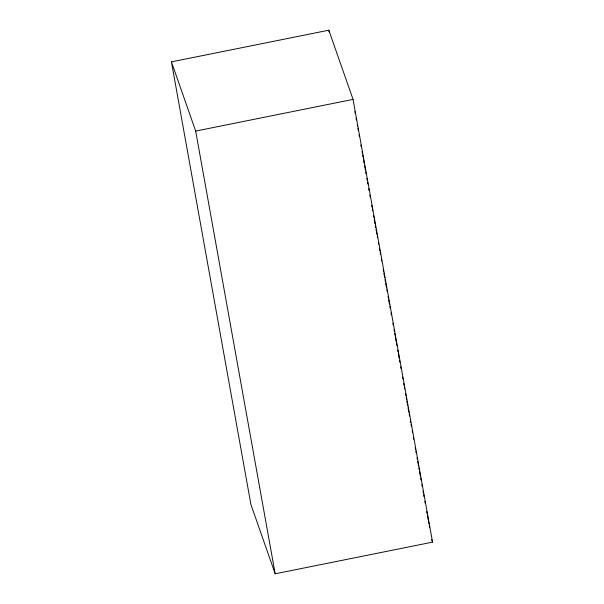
<?xml version="1.0" encoding="UTF-8"?>
<svg xmlns="http://www.w3.org/2000/svg" width="604" height="604" viewBox="0 0 604 604"><rect width="100%" height="100%" fill="white"/><g stroke="black" fill="none" stroke-linecap="round" stroke-linejoin="round"><path stroke-width="0.91" d="M171.438 61.872L328.818 30.2L353.053 99.403L432.562 542.128L275.182 573.8L250.947 504.597L171.438 61.872L195.673 131.076L275.182 573.8M195.673 131.076L353.053 99.403M431.626 539.47L432.562 542.128M354.873 111.619L355.205 113.469M356.035 118.112L356.368 119.97M357.206 124.605L357.538 126.463M357.87 128.32L358.202 130.177M359.033 134.813L359.372 136.67M360.867 145.02L361.2 146.878M362.038 151.521L362.37 153.378M362.702 155.228L363.034 157.085M363.366 158.943L364.204 163.586M364.537 165.436L365.367 170.079M365.699 171.936L366.032 173.793M366.87 178.429L367.202 180.286M367.534 182.144L367.866 184.001M368.704 188.637L369.036 190.494M369.867 195.13L370.199 196.987M371.702 205.337L372.034 207.195M372.366 209.052L372.698 210.909M373.536 215.545L373.868 217.402M374.201 219.26L375.031 223.903M375.371 225.753L375.703 227.61M376.035 229.467L376.866 234.11M377.198 235.96L377.53 237.817M378.368 242.461L378.7 244.318M379.531 248.954L379.863 250.811M380.203 252.668L380.535 254.526M381.366 259.161L381.698 261.019M383.2 269.369L383.532 271.226M383.865 273.084L384.703 277.719M385.035 279.577L385.367 281.434M385.699 283.291L386.53 287.927M386.862 289.784L387.202 291.641M388.032 296.285L388.364 298.134M388.697 299.992L389.535 304.635M389.867 306.492L390.199 308.342M391.03 312.985L391.362 314.843M392.864 323.193L393.196 325.05M394.034 329.686L394.367 331.543M394.699 333.4L395.031 335.258M395.363 337.115L396.201 341.751M396.534 343.608L396.866 345.465M397.696 350.101L398.028 351.958M398.361 353.816L399.199 358.451M399.531 360.309L399.863 362.166M400.694 366.809L401.033 368.659M402.528 377.017L402.86 378.867M403.699 383.51L404.031 385.367M404.363 387.224L404.695 389.074M405.533 393.717L405.865 395.575M406.198 397.432L406.53 399.282M406.862 401.139L407.7 405.782M408.032 407.64L408.863 412.275M409.195 414.133L409.527 415.99M410.365 420.626L410.697 422.483M411.03 424.34L411.362 426.197M412.192 430.833L412.532 432.691M413.363 437.334L413.695 439.191M415.197 447.541L415.529 449.399M415.862 451.248L416.194 453.106M417.032 457.749L417.364 459.606M417.696 461.456L418.527 466.099M418.859 467.957L419.199 469.814M419.531 471.664L420.361 476.307M420.694 478.164L421.026 480.021M421.864 484.657L422.196 486.514M423.026 491.15L423.359 493.007M423.691 494.865L424.031 496.722M424.861 501.358L425.193 503.215M426.696 511.565L427.028 513.423M427.36 515.28L428.191 519.923M428.53 521.773L428.863 523.63M429.195 525.488L429.527 527.345M328.818 30.2L329.142 31.989"/></g></svg>
